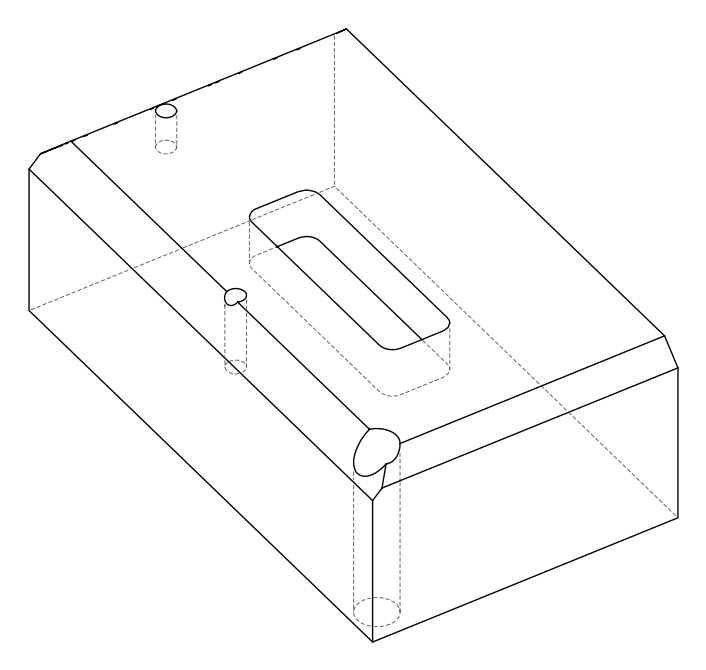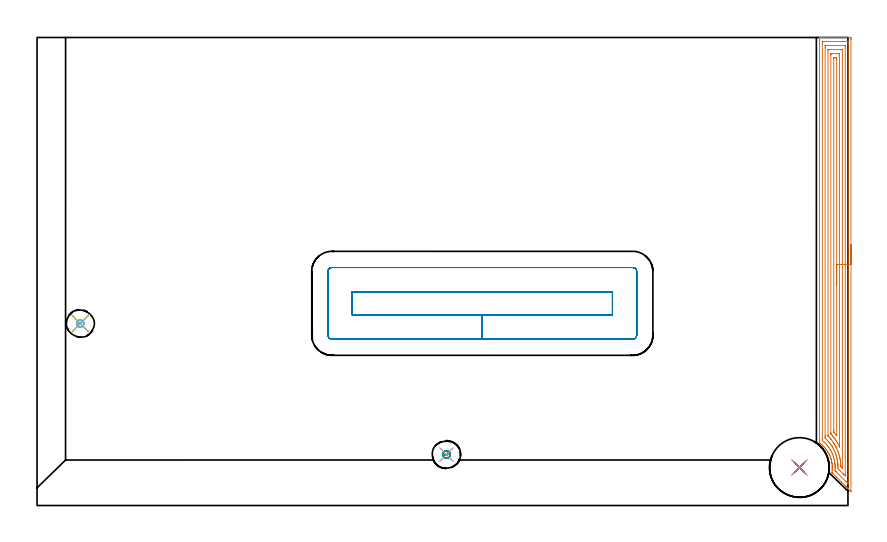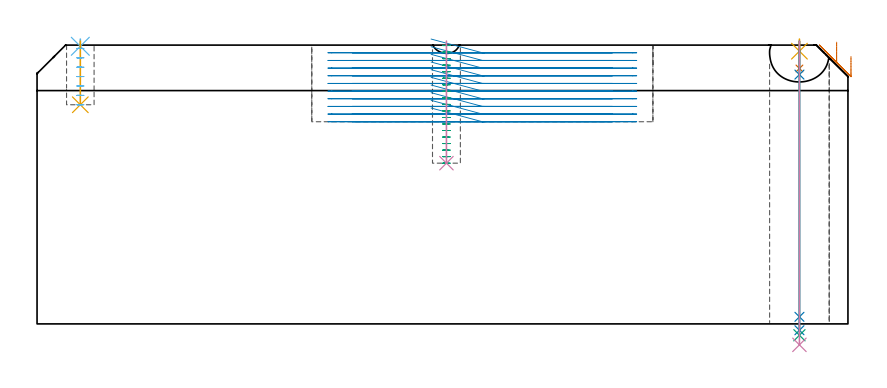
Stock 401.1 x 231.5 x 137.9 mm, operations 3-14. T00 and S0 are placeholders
(PLAN: 14 operations, 10 tool changes, 62.9 min)
(1 AREA_MILL | FG_CHAMFER_SURFACE | UGT0205_001 | 24.72 min | 101019 mm3)
(2 AREA_MILL_1 | FG_CHAMFER_SURFACE_1 | UGT0205_001 | 8.98 min | 21252 mm3)
(3 AREA_MILL_2 | FG_CHAMFER_SURFACE_2 | UGT0205_001 | 10.54 min | 26069 mm3)
(4 MILL_RECTANGULAR_POCKET | POCKET_RECTANGULAR_STRAIGHT | NXT0201_012 | Follow Part, ap 4, ae 75% | 14.4 min | 325528 mm3)
(5 MILL_BLIND_HOLE_FROM_SOLID_MATERIAL | STEP1POCKET | NXT0201_010 | Spiral | 1.45 min | 8687 mm3)
(6 BORE_BLIND_HOLE | STEP1POCKET | UGT0332_073 | 0.24 min | 13 mm3)
(7 SPOT_DRILL | STEP1HOLE | NXT0321_9005460120000 | 0.05 min | 148 mm3)
(8 SPOT_DRILL_1 | STEP1POCKET_1 | NXT0321_9005460120000 | 0.03 min | 19 mm3)
(9 DRILL_BLIND_HOLE_INTO_CENTER | STEP1HOLE | UGT0301_196 | 0.06 min | 324 mm3)
(10 GUN_DRILL_THROUGH_HOLE | STEP1HOLE | UGT0307_003 | 0.63 min | 4911 mm3)
(11 SPADE_DRILL_TO_ENLARGE_THROUGH_HOLE | STEP1HOLE | UGT0306_009 | 0.58 min | 30926 mm3)
(12 DRILL_TO_ENLARGE_THROUGH_HOLE | STEP1HOLE | UGT0301_394 | 0.6 min | 54657 mm3)
(13 DRILL_BLIND_HOLE_INTO_CENTER_1 | STEP1POCKET_1 | NXT0301_128 | 0.13 min | 3147 mm3)
(14 MILL_ROUGH_BLIND_HOLE_CONTOUR | STEP1POCKET_1 | NXT0201_010 | Spiral | 0.5 min | 1110 mm3)
(TOOL UGT0205_001 | Chamfer Mill 20 x 3 x 45 deg. | D20 FL50 Z2)
(TOOL NXT0201_012 | ENDMILL 16mm [2P460-1600-NA 1630] | D16 FL38 Z6)
(TOOL NXT0201_010 | ENDMILL 10mm [2P460-1000-NA 1630] | D10 FL30 Z6)
(TOOL UGT0332_073 | 13.8 mm Rough Boring Bar | D13.8)
(TOOL NXT0321_9005460120000 | NC Spot Drill, 142deg, 12mm, Carbide, Uncoated | D12 PA142 FL30 Z2)
(TOOL UGT0301_196 | Twist Drill 7.7 mm | D7.7 PA118 FL73 Z2)
(TOOL UGT0307_003 | Gun Drill 7 mm | D7 PA130 FL24 Z1)
(TOOL UGT0306_009 | Spade Drill 18.5mm | D18.5 PA132 FL10 Z2)
(TOOL UGT0301_394 | Twist Drill 29.5 mm | D29.5 PA118 FL165 Z2)
(TOOL NXT0301_128 | Carbide Drill 12mm [861.1-1200-036A1-GP GC34] | D12 PA150 FL37.4 Z2)
(OP 3 AREA_MILL_2)
G17 G21 G94 G90
T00 M6
G54
G17 G0 G90 X402.6 Y129.2 S1061 M3
G43 Z147.9 H0
Z132.3
G94 G1 Y129.162 Z131.428 F250.
Y129.048 Z130.564
Y128.859 Z129.712
Y128.597 Z128.88
Y128.263 Z128.074
Y127.86 Z127.3
Y127.392 Z126.564
Y126.86 Z125.872
Y126.271 Z125.229
Y125.628 Z124.64
Y124.936 Z124.108
Y124.2 Z123.64
Y123.426 Z123.237
Y122.62 Z122.903
Y121.788 Z122.641
Y120.936 Z122.452
Y120.072 Z122.338
Y119.2 Z122.3
Y7.024
X402.598 Y6.903
X402.597 Y6.902 Z122.301
X401.533 Y7.966 Z123.365
X401.363 Y8.134 Z123.532
X401.2 Y8.299 Z123.698
X401.086 Y8.413 Z123.812
X400.925 Y8.572 Z123.97
X400.771 Y8.728 Z124.126
X400.639 Y8.86 Z124.258
X400.488 Y9.01 Z124.407
X400.343 Y9.156 Z124.555
X400.193 Y9.306 Z124.705
X400.05 Y9.448 Z124.845
X399.914 Y9.585 Z124.984
X399.746 Y9.753 Z125.152
X397.959 Y11.54 Z126.939
X395.726 Y13.773 Z129.173
X393.493 Y16.007 Z131.407
X393.268 Y16.23 Z131.629
X393.179 Y16.327 Z131.718
X393.15 Y16.361 Z131.747
X393.28 Y17.429 Z131.616
X393.298 Y17.607 Z131.598
X393.327 Y18.241 Z131.566
X393.332 Y18.322 Z131.563
Y18.39
X393.33 Y18.699 Z131.555
Y18.79 Z131.554
X393.331 Y19.134 Z131.557
X393.332 Y19.215 Z131.56
X393.324 Y19.421 Z131.572
X393.298 Y19.993 Z131.597
X393.294 Y20.028 Z131.6
X393.286 Y20.108 Z131.609
X393.214 Y20.695 Z131.683
X393.186 Y20.921 Z131.711
X393.177 Y21. Z131.722
X393.106 Y21.447 Z131.793
X393.028 Y21.814 Z131.867
X393.013 Y21.893 Z131.884
X392.841 Y22.581 Z132.054
X392.808 Y22.708 Z132.084
X392.789 Y22.786 Z132.104
X392.661 Y23.233 Z132.236
X392.619 Y23.365 Z132.281
X392.612 Y23.385 Z132.288
X392.54 Y23.601 Z132.357
X392.515 Y23.678 Z132.383
X392.415 Y23.96 Z132.484
X392.409 Y23.976 Z132.49
X392.169 Y24.571 Z132.73
X391.969 Y25.019 Z132.929
X391.753 Y25.464 Z133.144
X391.518 Y25.912 Z133.38
X391.393 Y26.136 Z133.507
X391.264 Y26.357 Z133.636
X391.029 Y26.728 Z133.87
X390.98 Y26.806 Z133.919
X390.687 Y27.249 Z134.213
X390.629 Y27.334 Z134.271
X390.503 Y27.503 Z134.397
X390.324 Y27.741 Z134.575
X390.009 Y28.142 Z134.889
X389.737 Y28.464 Z135.16
X389.48 Y28.752 Z135.416
X389.217 Y29.035 Z135.679
X388.848 Y29.405 Z136.052
X388.684 Y29.558 Z136.216
X388.564 Y29.669 Z136.335
X388.356 Y29.855 Z136.541
X388.276 Y29.927 Z136.621
X387.957 Y30.196 Z136.942
X387.799 Y30.32 Z137.096
X387.635 Y30.451 Z137.265
X387.556 Y30.514 Z137.344
X387.509 Y30.548 Z137.39
X387.362 Y30.658 Z137.534
X387.242 Y30.749 Z137.657
X387.164 Y30.807 Z137.735
X387.147 Y30.82 Z137.751
X387.003 Y30.931 Z137.889
X387. Y31.642 Z137.9
Y231.327
X387.002 Y231.49 Z137.888
X387.138 Y231.498 Z137.754
X387.28 Y231.5 Z137.62
X387.561 Z137.339
X388.237 Z136.658
X389.45 Z135.447
X389.987 Z134.907
X401.632 Z123.266
X402.238 Y231.495 Z122.659
X402.593 Y231.49 Z122.305
X402.597 Y231.247 Z122.301
X402.6 Y230.881 Z122.3
Y230.511
Y119.2
X401.186 Z123.714
X401.185 Y11.274 Z123.715
X401.184 Y11.093 Z123.716
X401.181 Y10.878 Z123.719
X401.179 Y10.788 Z123.721
X401.127 Y10.835 Z123.773
X400.859 Y11.093 Z124.041
X400.488 Y11.462 Z124.412
X399.963 Y11.987 Z124.937
X395.238 Y16.713 Z129.663
X394.926 Y17.031 Z129.974
X394.768 Y17.194 Z130.132
X394.702 Y17.272 Z130.198
X394.741 Y18.241 Z130.159
X394.745 Y18.743 Z130.155
X394.744 Y19.134 Z130.156
X394.732 Y19.512 Z130.168
X394.709 Y20.028 Z130.191
X394.691 Y20.302 Z130.209
X394.657 Y20.621 Z130.243
X394.619 Y20.921 Z130.281
X394.518 Y21.656 Z130.382
X394.49 Y21.814 Z130.41
X394.362 Y22.49 Z130.538
X394.293 Y22.779 Z130.607
X394.077 Y23.601 Z130.823
X393.957 Y24.015 Z130.943
X393.799 Y24.495 Z131.101
X393.487 Y25.339 Z131.413
X393.468 Y25.388 Z131.432
X393.454 Y25.423 Z131.446
X393.064 Y26.282 Z131.836
X392.621 Y27.167 Z132.279
X392.612 Y27.181 Z132.288
X392.282 Y27.731 Z132.618
X392.07 Y28.069 Z132.83
X391.737 Y28.576 Z133.163
X391.459 Y28.962 Z133.441
X390.862 Y29.732 Z134.038
X390.761 Y29.855 Z134.139
X390.394 Y30.268 Z134.506
X389.987 Y30.713 Z134.913
X389.953 Y30.749 Z134.947
X389.52 Y31.162 Z135.38
X389.112 Y31.543 Z135.788
X389.002 Y31.642 Z135.898
X388.421 Y32.138 Z136.479
X388.419 Y32.177 Z136.481
X388.416 Y32.353 Z136.484
X388.415 Y32.536 Z136.485
X388.414 Y33.248 Z136.486
X388.415 Y228.912 Z136.485
X388.416 Y229.094 Z136.484
X388.42 Y229.449 Z136.48
X388.421 Y229.485 Z136.479
X388.476 Y229.49 Z136.424
X388.582 Y229.496 Z136.318
X388.715 Y229.499 Z136.185
X400.966 Z123.934
X401.129 Y229.493 Z123.771
X401.16 Y229.49 Z123.74
X401.179 Y229.482 Z123.721
X401.181 Y229.445 Z123.719
X401.184 Y229.276 Z123.716
X401.185 Y229.094 Z123.715
X401.186 Y228.381 Z123.714
Y119.2
X399.772 Z125.128
X399.771 Y15.399 Z125.129
X399.766 Y14.667 Z125.134
X399.765 Y14.657 Z125.135
X399.741 Y14.667 Z125.159
X399.613 Y14.79 Z125.287
X398.839 Y15.56 Z126.061
X398.738 Y15.661 Z126.162
X397.052 Y17.347 Z127.848
X396.988 Y17.412 Z127.912
X396.169 Y18.241 Z128.731
X396.164 Y19.081 Z128.736
X396.163 Y19.134 Z128.737
X396.134 Y20.006 Z128.766
X396.133 Y20.028 Z128.767
X396.113 Y20.381 Z128.787
X396.057 Y20.921 Z128.843
X396.05 Y20.985 Z128.85
X395.938 Y21.814 Z128.962
X395.906 Y22.025 Z128.994
X395.782 Y22.708 Z129.118
X395.696 Y23.133 Z129.204
X395.582 Y23.601 Z129.318
X395.398 Y24.331 Z129.502
X395.351 Y24.495 Z129.549
X395.238 Y24.874 Z129.663
X395.065 Y25.388 Z129.835
X394.966 Y25.666 Z129.934
X394.727 Y26.282 Z130.173
X394.362 Y27.137 Z130.538
X394.345 Y27.175 Z130.555
X394.331 Y27.207 Z130.569
X393.897 Y28.069 Z131.003
X393.756 Y28.343 Z131.144
X393.487 Y28.82 Z131.413
X393.404 Y28.962 Z131.496
X393.269 Y29.185 Z131.631
X392.826 Y29.855 Z132.074
X392.612 Y30.164 Z132.288
X392.171 Y30.749 Z132.729
X391.737 Y31.301 Z133.163
X391.442 Y31.642 Z133.458
X390.862 Y32.276 Z134.038
X390.605 Y32.536 Z134.295
X389.987 Y33.132 Z134.913
X389.838 Y33.276 Z135.062
X389.834 Y33.429 Z135.066
X389.831 Y33.589 Z135.069
X389.829 Y34.323 Z135.071
X389.828 Y34.485 Z135.072
X389.829 Y226.575 Z135.071
X389.831 Y227.307 Z135.069
X389.833 Y227.464 Z135.067
X389.835 Y227.485 Z135.065
X389.847 Y227.49 Z135.053
X389.893 Y227.495 Z135.007
X389.987 Y227.498 Z134.913
X390.673 Y227.5 Z134.227
X399.613 Z125.287
X399.676 Y227.499 Z125.224
X399.726 Y227.495 Z125.174
X399.758 Y227.49 Z125.142
X399.765 Y227.484 Z125.135
X399.767 Y227.468 Z125.133
X399.77 Y227.307 Z125.13
X399.771 Y227.145 Z125.129
X399.772 Y119.2 Z125.128
X398.357 Z126.543
Y18.629
X398.356 Y18.557 Z126.544
X398.354 Y18.514 Z126.546
X398.352 Y18.511 Z126.548
X398.349 Y18.512 Z126.551
X398.276 Y18.579 Z126.624
X398.006 Y18.844 Z126.894
X397.863 Y18.987 Z127.037
X397.72 Y19.134 Z127.18
X397.583 Y19.286 Z127.317
X397.574 Y19.428 Z127.326
X397.544 Y20.028 Z127.356
X397.525 Y20.372 Z127.375
X397.48 Y20.921 Z127.42
X397.434 Y21.359 Z127.466
X397.376 Y21.814 Z127.524
X397.296 Y22.393 Z127.604
X397.242 Y22.708 Z127.658
X397.101 Y23.486 Z127.799
X397.076 Y23.601 Z127.824
X396.988 Y23.992 Z127.912
X396.861 Y24.495 Z128.039
X396.816 Y24.67 Z128.084
X396.614 Y25.388 Z128.286
X396.445 Y25.942 Z128.455
X396.33 Y26.282 Z128.57
X396.113 Y26.876 Z128.787
X395.997 Y27.175 Z128.903
X395.919 Y27.373 Z128.981
X395.612 Y28.069 Z129.288
X395.493 Y28.33 Z129.407
X395.238 Y28.862 Z129.663
X395.189 Y28.962 Z129.711
X395.138 Y29.064 Z129.762
X394.86 Y29.593 Z130.04
X394.71 Y29.855 Z130.19
X394.362 Y30.442 Z130.538
X394.17 Y30.749 Z130.73
X393.794 Y31.33 Z131.106
X393.571 Y31.642 Z131.329
X393.487 Y31.756 Z131.413
X392.888 Y32.536 Z132.012
X392.764 Y32.691 Z132.136
X392.612 Y32.873 Z132.288
X392.121 Y33.429 Z132.779
X391.737 Y33.847 Z133.163
X391.277 Y34.323 Z133.623
X391.249 Y34.359 Z133.651
X391.247 Y34.387 Z133.653
X391.245 Y34.449 Z133.655
X391.243 Y34.575 Z133.657
Y34.828
Y225.3
X391.245 Y225.434 Z133.655
X391.247 Y225.476 Z133.653
X391.25 Y225.49 Z133.65
X391.257 Y225.493 Z133.643
X391.31 Y225.496 Z133.59
X391.737 Y225.5 Z133.163
X397.882 Z127.018
X398.286 Y225.494 Z126.614
X398.336 Y225.49 Z126.564
X398.351 Y225.486 Z126.549
X398.353 Y225.471 Z126.547
X398.356 Y225.414 Z126.544
X398.357 Y225.358 Z126.543
Y225.015
Y119.2
X396.943 Z127.957
Y29.008
X396.942 Y28.962 Z127.958
X396.938 Y28.879 Z127.962
X396.936 Y28.868 Z127.964
X396.934 Y28.869 Z127.966
X396.924 Y28.888 Z127.976
X396.89 Y28.962 Z128.01
X396.808 Y29.145 Z128.092
X396.464 Y29.855 Z128.436
X396.113 Y30.568 Z128.787
X396.018 Y30.749 Z128.882
X395.902 Y30.964 Z128.998
X395.495 Y31.642 Z129.405
X395.238 Y32.057 Z129.663
X394.924 Y32.536 Z129.976
X394.694 Y32.873 Z130.206
X394.362 Y33.334 Z130.538
X394.292 Y33.429 Z130.608
X394.04 Y33.758 Z130.86
X393.593 Y34.323 Z131.307
X393.487 Y34.447 Z131.413
X392.809 Y35.216 Z132.091
X392.721 Y35.319 Z132.179
X392.671 Y35.379 Z132.229
X392.664 Y35.429 Z132.236
X392.657 Y36.11 Z132.243
Y222.84
X392.66 Y223.264 Z132.24
X392.664 Y223.474 Z132.236
X392.666 Y223.49 Z132.234
X392.692 Y223.493 Z132.208
X392.748 Y223.497 Z132.152
X392.841 Y223.5 Z132.059
X393.487 Z131.413
X396.341 Z128.559
X396.839 Y223.498 Z128.061
X396.89 Y223.496 Z128.01
X396.925 Y223.49 Z127.975
X396.937 Y223.486 Z127.963
X396.938 Y223.468 Z127.962
X396.941 Y223.274 Z127.959
X396.943 Y222.885 Z127.957
Y119.2
X395.529 Z129.371
Y35.216
X395.528 Y34.92 Z129.372
X395.524 Y34.621 Z129.376
X395.522 Y34.557 Z129.378
X395.457 Y34.637 Z129.443
X395.345 Y34.777 Z129.555
X395.238 Y34.916 Z129.663
X395.004 Y35.216 Z129.896
X394.362 Y36.021 Z130.538
X394.135 Y36.294 Z130.765
X394.078 Y36.375 Z130.822
X394.075 Y36.403 Z130.825
X394.072 Y37.003 Z130.828
X394.071 Y37.3 Z130.829
Y221.053
X394.072 Y221.349 Z130.828
X394.075 Y221.449 Z130.825
X394.078 Y221.479 Z130.822
X394.091 Y221.49 Z130.809
X394.144 Y221.494 Z130.756
X394.362 Y221.498 Z130.538
X394.8 Y221.5 Z130.1
X395.238 Y221.498 Z129.663
X395.383 Y221.495 Z129.517
X395.499 Y221.49 Z129.401
X395.522 Y221.48 Z129.378
X395.525 Y221.435 Z129.375
X395.527 Y221.35 Z129.373
X395.529 Y221.053 Z129.371
Y220.755
Y119.2
Y118.328 Z129.409
Y117.464 Z129.523
Y116.612 Z129.712
Y115.78 Z129.974
Y114.974 Z130.308
Y114.2 Z130.711
Y113.464 Z131.18
Y112.772 Z131.711
Y112.129 Z132.3
Y111.54 Z132.943
Y111.008 Z133.635
Y110.54 Z134.371
Y110.137 Z135.145
Y109.803 Z135.951
Y109.541 Z136.783
Y109.352 Z137.635
Y109.238 Z138.5
Y109.2 Z139.371
G0 Z147.9
M5
M2
(OP 4 MILL_RECTANGULAR_POCKET)
G17 G21 G94 G90
T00 M6
G54
G17 G0 G90 X194.909 Y94.3 S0 M3
G43 Z147.9 H1
Z140.9
G94 G1 X220.25 Z134.11 F250.
X284.6 F500.
Y105.7
X155.9
Y94.3
X220.25
Y82.3
X294.7
G3 X296.6 Y84.2 R1.9
G1 Y115.8
G3 X294.7 Y117.7 R1.9
G1 X145.8
G3 X143.9 Y115.8 R1.9
G1 Y84.2
G3 X145.8 Y82.3 R1.9
G1 X220.25
X221.25
G0 X194.909 Y94.3 Z137.11
G1 X220.25 Z130.32 F250.
X284.6 F500.
Y105.7
X155.9
Y94.3
X220.25
Y82.3
X294.7
G3 X296.6 Y84.2 R1.9
G1 Y115.8
G3 X294.7 Y117.7 R1.9
G1 X145.8
G3 X143.9 Y115.8 R1.9
G1 Y84.2
G3 X145.8 Y82.3 R1.9
G1 X220.25
X221.25
G0 X194.909 Y94.3 Z133.32
G1 X220.25 Z126.53 F250.
X284.6 F500.
Y105.7
X155.9
Y94.3
X220.25
Y82.3
X294.7
G3 X296.6 Y84.2 R1.9
G1 Y115.8
G3 X294.7 Y117.7 R1.9
G1 X145.8
G3 X143.9 Y115.8 R1.9
G1 Y84.2
G3 X145.8 Y82.3 R1.9
G1 X220.25
X221.25
G0 X194.909 Y94.3 Z129.53
G1 X220.25 Z122.74 F250.
X284.6 F500.
Y105.7
X155.9
Y94.3
X220.25
Y82.3
X294.7
G3 X296.6 Y84.2 R1.9
G1 Y115.8
G3 X294.7 Y117.7 R1.9
G1 X145.8
G3 X143.9 Y115.8 R1.9
G1 Y84.2
G3 X145.8 Y82.3 R1.9
G1 X220.25
X221.25
G0 X194.909 Y94.3 Z125.74
G1 X220.25 Z118.95 F250.
X284.6 F500.
Y105.7
X155.9
Y94.3
X220.25
Y82.3
X294.7
G3 X296.6 Y84.2 R1.9
G1 Y115.8
G3 X294.7 Y117.7 R1.9
G1 X145.8
G3 X143.9 Y115.8 R1.9
G1 Y84.2
G3 X145.8 Y82.3 R1.9
G1 X220.25
X221.25
G0 X194.909 Y94.3 Z121.95
G1 X220.25 Z115.16 F250.
X284.6 F500.
Y105.7
X155.9
Y94.3
X220.25
Y82.3
X294.7
G3 X296.6 Y84.2 R1.9
G1 Y115.8
G3 X294.7 Y117.7 R1.9
G1 X145.8
G3 X143.9 Y115.8 R1.9
G1 Y84.2
G3 X145.8 Y82.3 R1.9
G1 X220.25
X221.25
G0 X194.909 Y94.3 Z118.16
G1 X220.25 Z111.37 F250.
X284.6 F500.
Y105.7
X155.9
Y94.3
X220.25
Y82.3
X294.7
G3 X296.6 Y84.2 R1.9
G1 Y115.8
G3 X294.7 Y117.7 R1.9
G1 X145.8
G3 X143.9 Y115.8 R1.9
G1 Y84.2
G3 X145.8 Y82.3 R1.9
G1 X220.25
X221.25
G0 X194.909 Y94.3 Z114.37
G1 X220.25 Z107.58 F250.
X284.6 F500.
Y105.7
X155.9
Y94.3
X220.25
Y82.3
X294.7
G3 X296.6 Y84.2 R1.9
G1 Y115.8
G3 X294.7 Y117.7 R1.9
G1 X145.8
G3 X143.9 Y115.8 R1.9
G1 Y84.2
G3 X145.8 Y82.3 R1.9
G1 X220.25
X221.25
G0 X194.909 Y94.3 Z110.58
G1 X220.25 Z103.79 F250.
X284.6 F500.
Y105.7
X155.9
Y94.3
X220.25
Y82.3
X294.7
G3 X296.6 Y84.2 R1.9
G1 Y115.8
G3 X294.7 Y117.7 R1.9
G1 X145.8
G3 X143.9 Y115.8 R1.9
G1 Y84.2
G3 X145.8 Y82.3 R1.9
G1 X220.25
X221.25
G0 X194.909 Y94.3 Z106.79
G1 X220.25 Z100. F250.
X284.6 F500.
Y105.7
X155.9
Y94.3
X220.25
Y82.3
X294.7
G3 X296.6 Y84.2 R1.9
G1 Y115.8
G3 X294.7 Y117.7 R1.9
G1 X145.8
G3 X143.9 Y115.8 R1.9
G1 Y84.2
G3 X145.8 Y82.3 R1.9
G1 X220.25
X221.25
G0 Z147.9
M5
M2
(OP 5 MILL_BLIND_HOLE_FROM_SOLID_MATERIAL)
G17 G21 G94 G90
T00 M6
G54
G17 G0 G90 X202.5 Y25.2 S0 M3
G43 Z147.9 H1
Z137.668
G94 G3 X203.039 Y26.561 R0.787 F250.
X201.115 Y26.501 R1.361
X201.199 Y23.815 R1.9
X201.115 Y26.501 R-1.9
X201.157 Y25.158 R0.95
X202.5 Y25.2 R0.95
G0 Z134.437
G3 X203.039 Y26.561 R0.787
X201.115 Y26.501 R1.361
X201.199 Y23.815 R1.9
X201.115 Y26.501 R-1.9
X201.157 Y25.158 R0.95
X202.5 Y25.2 R0.95
G0 Z131.205
G3 X203.039 Y26.561 R0.787
X201.115 Y26.501 R1.361
X201.199 Y23.815 R1.9
X201.115 Y26.501 R-1.9
X201.157 Y25.158 R0.95
X202.5 Y25.2 R0.95
G0 Z127.974
G3 X203.039 Y26.561 R0.787
X201.115 Y26.501 R1.361
X201.199 Y23.815 R1.9
X201.115 Y26.501 R-1.9
X201.157 Y25.158 R0.95
X202.5 Y25.2 R0.95
G0 Z124.742
G3 X203.039 Y26.561 R0.787
X201.115 Y26.501 R1.361
X201.199 Y23.815 R1.9
X201.115 Y26.501 R-1.9
X201.157 Y25.158 R0.95
X202.5 Y25.2 R0.95
G0 Z121.511
G3 X203.039 Y26.561 R0.787
X201.115 Y26.501 R1.361
X201.199 Y23.815 R1.9
X201.115 Y26.501 R-1.9
X201.157 Y25.158 R0.95
X202.5 Y25.2 R0.95
G0 Z118.279
G3 X203.039 Y26.561 R0.787
X201.115 Y26.501 R1.361
X201.199 Y23.815 R1.9
X201.115 Y26.501 R-1.9
X201.157 Y25.158 R0.95
X202.5 Y25.2 R0.95
G0 Z115.047
G3 X203.039 Y26.561 R0.787
X201.115 Y26.501 R1.361
X201.199 Y23.815 R1.9
X201.115 Y26.501 R-1.9
X201.157 Y25.158 R0.95
X202.5 Y25.2 R0.95
G0 Z111.816
G3 X203.039 Y26.561 R0.787
X201.115 Y26.501 R1.361
X201.199 Y23.815 R1.9
X201.115 Y26.501 R-1.9
X201.157 Y25.158 R0.95
X202.5 Y25.2 R0.95
G0 Z108.584
G3 X203.039 Y26.561 R0.787
X201.115 Y26.501 R1.361
X201.199 Y23.815 R1.9
X201.115 Y26.501 R-1.9
X201.157 Y25.158 R0.95
X202.5 Y25.2 R0.95
G0 Z105.353
G3 X203.039 Y26.561 R0.787
X201.115 Y26.501 R1.361
X201.199 Y23.815 R1.9
X201.115 Y26.501 R-1.9
X201.157 Y25.158 R0.95
X202.5 Y25.2 R0.95
G0 Z102.121
G3 X203.039 Y26.561 R0.787
X201.115 Y26.501 R1.361
X201.199 Y23.815 R1.9
X201.115 Y26.501 R-1.9
X201.157 Y25.158 R0.95
X202.5 Y25.2 R0.95
G0 Z98.889
G3 X203.039 Y26.561 R0.787
X201.115 Y26.501 R1.361
X201.199 Y23.815 R1.9
X201.115 Y26.501 R-1.9
X201.157 Y25.158 R0.95
X202.5 Y25.2 R0.95
G0 Z95.658
G3 X203.039 Y26.561 R0.787
X201.115 Y26.501 R1.361
X201.199 Y23.815 R1.9
X201.115 Y26.501 R-1.9
X201.157 Y25.158 R0.95
X202.5 Y25.2 R0.95
G0 Z92.426
G3 X203.039 Y26.561 R0.787
X201.115 Y26.501 R1.361
X201.199 Y23.815 R1.9
X201.115 Y26.501 R-1.9
X201.157 Y25.158 R0.95
X202.5 Y25.2 R0.95
G0 Z89.195
G3 X203.039 Y26.561 R0.787
X201.115 Y26.501 R1.361
X201.199 Y23.815 R1.9
X201.115 Y26.501 R-1.9
X201.157 Y25.158 R0.95
X202.5 Y25.2 R0.95
G0 Z85.963
G3 X203.039 Y26.561 R0.787
X201.115 Y26.501 R1.361
X201.199 Y23.815 R1.9
X201.115 Y26.501 R-1.9
X201.157 Y25.158 R0.95
X202.5 Y25.2 R0.95
G0 Z82.732
G3 X203.039 Y26.561 R0.787
X201.115 Y26.501 R1.361
X201.199 Y23.815 R1.9
X201.115 Y26.501 R-1.9
X201.157 Y25.158 R0.95
X202.5 Y25.2 R0.95
G0 Z79.5
G3 X203.039 Y26.561 R0.787
X201.115 Y26.501 R1.361
X201.199 Y23.815 R1.9
X201.115 Y26.501 R-1.9
X201.157 Y25.158 R0.95
X202.5 Y25.2 R0.95
G0 Z147.9
M5
M2
(OP 6 BORE_BLIND_HOLE)
G17 G21 G94 G90
T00 M6
G54
G17 G0 G90 X202.5 Y25.2 S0 M3
G43 Z147.9 H0
G94 G85 G98 Z79.5 F250. R139.9
G80
M5
M2
(OP 7 SPOT_DRILL)
G17 G21 G94 G90
T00 M6
G54
G17 G0 G90 X377.1 Y18.8 S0 M3
G43 Z147.9 H0
G94 G81 G98 Z134.9 F250. R140.9
G80
M5
M2
(OP 8 SPOT_DRILL_1)
G17 G21 G94 G90
T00 M6
G54
G17 G0 G90 X21.4 Y90. S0 M3
G43 Z147.9 H0
G94 G81 G98 Z137.315 F250. R140.9
G80
M5
M2
(OP 9 DRILL_BLIND_HOLE_INTO_CENTER)
G17 G21 G94 G90
T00 M6
G54
G17 G0 G90 X377.1 Y18.8 S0 M3
G43 Z147.9 H0
G94 G81 G98 Z126.35 F250. R139.9
G80
M5
M2
(OP 10 GUN_DRILL_THROUGH_HOLE)
G17 G21 G94 G90
T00 M6
G54
G17 G0 G90 X377.1 Y18.8 M8
G43 Z147.9 H0
Z135.533
S716 M3
G94 G1 Z123.321 F125. M26
G4 X.084
Z3.5 F250.
G4 X.084
Z-3.132 F125.
G4 X.084
M5
M9
G0 Z135.533
Z147.9
M2
(OP 11 SPADE_DRILL_TO_ENLARGE_THROUGH_HOLE)
G17 G21 G94 G90
T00 M6
G54
G17 G0 G90 X377.1 Y18.8 S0 M3
G43 Z147.9 H0
G94 G73 G98 Z-5.618 F250. Q17.94 R139.9
G80
M5
M2
(OP 12 DRILL_TO_ENLARGE_THROUGH_HOLE)
G17 G21 G94 G90
T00 M6
G54
G17 G0 G90 X377.1 Y18.8 S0 M3
G43 Z147.9 H0
G94 G73 G98 Z-10.363 F250. Q24.71 R139.9
G80
M5
M2
(OP 13 DRILL_BLIND_HOLE_INTO_CENTER_1)
G17 G21 G94 G90
T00 M6
G54
G17 G0 G90 X21.4 Y90. S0 M3
G43 Z147.9 H1
G94 G81 G98 Z108.4 F250. R139.9
G80
M5
M2
(OP 14 MILL_ROUGH_BLIND_HOLE_CONTOUR)
G17 G21 G94 G90
T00 M6
G54
G17 G0 G90 X21.4 Y90. S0 M3
G43 Z147.9 H1
Z136.257
G94 G3 X21.976 Y91.224 R0.748 F250.
X20.253 Y91.387 R1.224
X20.013 Y88.853 R1.8
X20.253 Y91.387 R-1.8
X20.133 Y90.12 R0.9
X21.4 Y90. R0.9
G0 Z131.614
G3 X21.976 Y91.224 R0.748
X20.253 Y91.387 R1.224
X20.013 Y88.853 R1.8
X20.253 Y91.387 R-1.8
X20.133 Y90.12 R0.9
X21.4 Y90. R0.9
G0 Z126.971
G3 X21.976 Y91.224 R0.748
X20.253 Y91.387 R1.224
X20.013 Y88.853 R1.8
X20.253 Y91.387 R-1.8
X20.133 Y90.12 R0.9
X21.4 Y90. R0.9
G0 Z122.329
G3 X21.976 Y91.224 R0.748
X20.253 Y91.387 R1.224
X20.013 Y88.853 R1.8
X20.253 Y91.387 R-1.8
X20.133 Y90.12 R0.9
X21.4 Y90. R0.9
G0 Z117.686
G3 X21.976 Y91.224 R0.748
X20.253 Y91.387 R1.224
X20.013 Y88.853 R1.8
X20.253 Y91.387 R-1.8
X20.133 Y90.12 R0.9
X21.4 Y90. R0.9
G0 Z113.043
G3 X21.976 Y91.224 R0.748
X20.253 Y91.387 R1.224
X20.013 Y88.853 R1.8
X20.253 Y91.387 R-1.8
X20.133 Y90.12 R0.9
X21.4 Y90. R0.9
G0 Z108.4
G3 X21.976 Y91.224 R0.748
X20.253 Y91.387 R1.224
X20.013 Y88.853 R1.8
X20.253 Y91.387 R-1.8
X20.133 Y90.12 R0.9
X21.4 Y90. R0.9
G0 Z147.9
M5
M2
